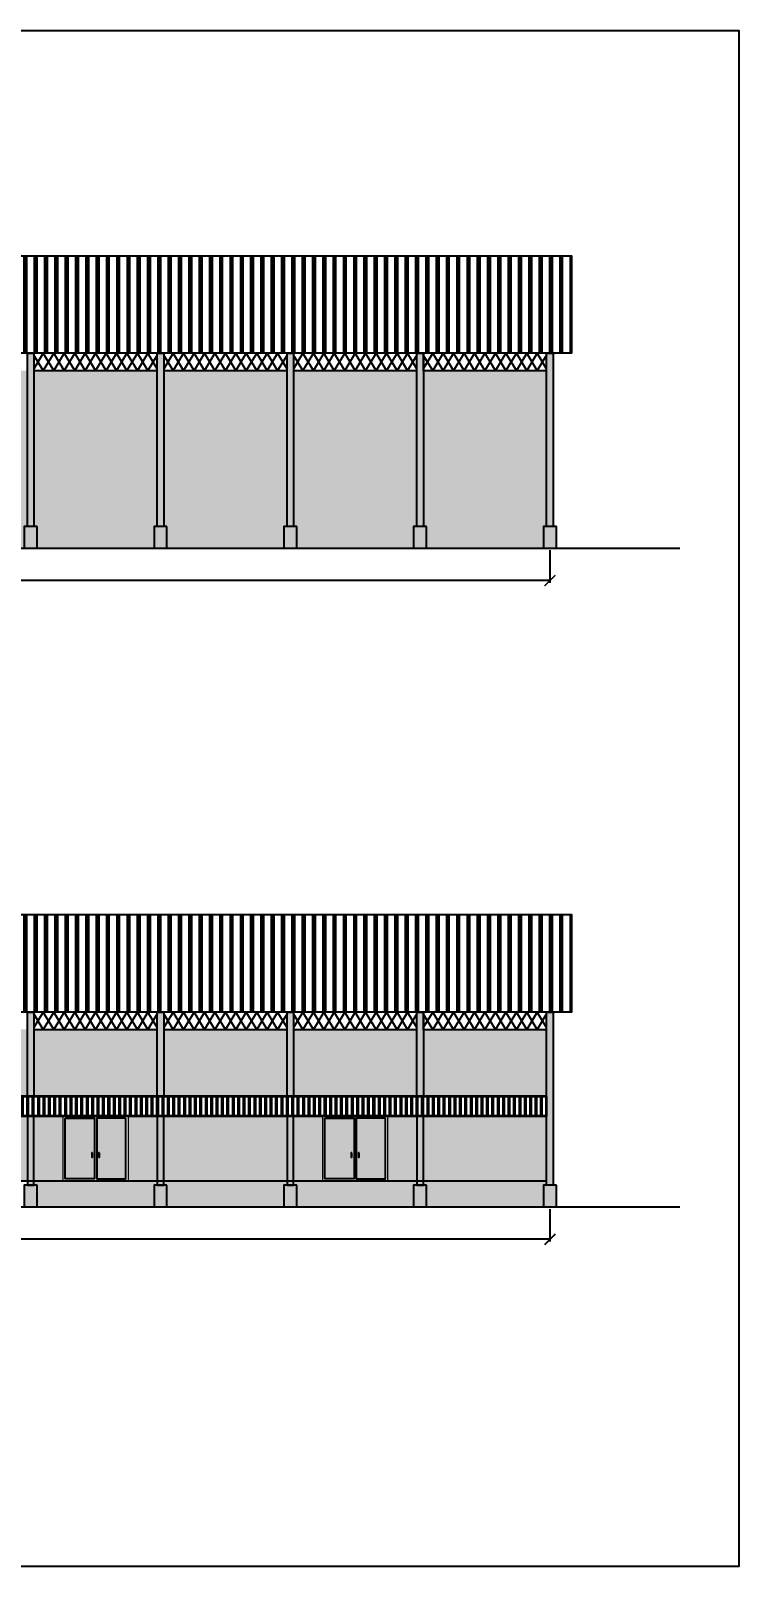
# Model space of a CAD drawing. Header units: millimetres. Extents: x 2175 to 3376, y 1504 to 1740.
# Drawn here: x 3032.8 to 3065.6, y 1504.4 to 1575.3 of the extents above; entities that cross this region are included whole.
import ezdxf

# ---------------------------------------------------------------- set-up
doc = ezdxf.new("R2010")
doc.units = ezdxf.units.MM
for name, color, linetype in [('GR', 7, 'Continuous'), ('HELP', 251, 'Continuous'), ('KOP TEKS', 1, 'Continuous'), ('SUNGAI', 150, 'Continuous'), ('TEXT', 7, 'Continuous'), ('TUL', 2, 'Continuous')]:
    doc.layers.add(name, color=color, linetype=linetype)
doc.layers.add('kusen', color=2, linetype='Continuous', lineweight=5)
doc.styles.add('-DIM2', font='simplex.shx', dxfattribs={"width": 0.55})
doc.dimstyles.new('DIMENSI WARNA 2.1', dxfattribs={"dimtxt": 1, "dimasz": 0.5, "dimexe": 0.1, "dimexo": 0.1, "dimgap": 0.05, "dimtad": 0, "dimtih": 1, "dimtoh": 1, "dimrnd": 0.0025, "dimzin": 0, "dimdsep": 46, "dimtxsty": '-DIM2', "dimblk": 'ARCHTICK', "dimcen": 0.1, "dimclrd": 1, "dimclre": 1, "dimclrt": 256, "dimadec": 0, "dimazin": 0, "dimtfac": 1, "dimtofl": 0, "dimtmove": 0, "dimatfit": 3, "dimldrblk": 'ARCHTICK', "dimfxl": 0.18, "dimtfill": 2, "dimtfillclr": 256, "dimtolj": 1, "dimtzin": 0, "dimarcsym": 0})

# ---------------------------------------------------------------- blocks, each defined once
blk = doc.blocks.new('_ArchTick')
at = {"color": 0, "linetype": 'ByBlock', "const_width": 0.15}
blk.add_lwpolyline([(-0.5, -0.5), (0.5, 0.5)], dxfattribs=at)
blk = doc.blocks.new('*D851')
at = {"layer": 'Defpoints', "color": 0, "transparency": 16777216}
for p in [(2972.822, 1551.417), (3056.822, 1551.417), (3056.822, 1549.917)]:
    blk.add_point(p, dxfattribs=at)
at = {"layer": 'GR', "color": 1, "lineweight": -2, "transparency": 16777216}
for p, q in [((2972.822, 1551.317), (2972.822, 1549.817)), ((3056.822, 1551.317), (3056.822, 1549.817)), ((2972.822, 1549.917), (3013.672, 1549.917)), ((3056.822, 1549.917), (3015.972, 1549.917))]:
    blk.add_line(p, q, dxfattribs=at)
at = {"layer": 'GR', "color": 1, "lineweight": -2, "transparency": 16777216, "xscale": 0.5, "yscale": 0.5, "zscale": 0.5, "rotation": 180}
blk.add_blockref('_ArchTick', (2972.822, 1549.917), dxfattribs=at)
at = {"layer": 'GR', "color": 1, "lineweight": -2, "transparency": 16777216, "xscale": 0.5, "yscale": 0.5, "zscale": 0.5}
blk.add_blockref('_ArchTick', (3056.822, 1549.917), dxfattribs=at)
at = {"layer": 'GR', "color": 240, "transparency": 16777216, "insert": (3014.822, 1549.917), "char_height": 1, "attachment_point": 5, "style": '-DIM2', "bg_fill": 1, "box_fill_scale": 1.1, "bg_fill_color": 256, "bg_fill_true_color": 16180224, "bg_fill_transparency": 0}
blk.add_mtext('\\A1;84.00', dxfattribs=at)
blk = doc.blocks.new('*D1262')
at = {"layer": 'Defpoints', "color": 0, "transparency": 16777216}
for p in [(2972.822, 1520.989), (3056.822, 1520.989), (3056.822, 1519.489)]:
    blk.add_point(p, dxfattribs=at)
at = {"layer": 'GR', "color": 1, "lineweight": -2, "transparency": 16777216}
for p, q in [((2972.822, 1520.889), (2972.822, 1519.389)), ((3056.822, 1520.889), (3056.822, 1519.389)), ((2972.822, 1519.489), (3013.672, 1519.489)), ((3056.822, 1519.489), (3015.972, 1519.489))]:
    blk.add_line(p, q, dxfattribs=at)
at = {"layer": 'GR', "color": 1, "lineweight": -2, "transparency": 16777216, "xscale": 0.5, "yscale": 0.5, "zscale": 0.5, "rotation": 180}
blk.add_blockref('_ArchTick', (2972.822, 1519.489), dxfattribs=at)
at = {"layer": 'GR', "color": 1, "lineweight": -2, "transparency": 16777216, "xscale": 0.5, "yscale": 0.5, "zscale": 0.5}
blk.add_blockref('_ArchTick', (3056.822, 1519.489), dxfattribs=at)
at = {"layer": 'GR', "color": 240, "transparency": 16777216, "insert": (3014.822, 1519.489), "char_height": 1, "attachment_point": 5, "style": '-DIM2', "bg_fill": 1, "box_fill_scale": 1.1, "bg_fill_color": 256, "bg_fill_true_color": 16180224, "bg_fill_transparency": 0}
blk.add_mtext('\\A1;84.00', dxfattribs=at)

msp = doc.modelspace()

# ---------------------------------------------------------------- hatches: boundary and pattern name
at = {"layer": 'GR', "true_color": 0x008eb3}
h = msp.add_hatch(color=142, dxfattribs=at)
h.dxf.hatch_style = 1
h.paths.add_polyline_path([(3032.672, 1560.417), (3032.972, 1560.417), (3032.972, 1552.417), (3032.672, 1552.417)])
h = msp.add_hatch(color=142, dxfattribs=at)
h.dxf.hatch_style = 1
h.paths.add_polyline_path([(3038.672, 1560.417), (3038.972, 1560.417), (3038.972, 1552.417), (3038.672, 1552.417)])
h = msp.add_hatch(color=142, dxfattribs=at)
h.dxf.hatch_style = 1
h.paths.add_polyline_path([(3044.672, 1560.417), (3044.972, 1560.417), (3044.972, 1552.417), (3044.672, 1552.417)])
h = msp.add_hatch(color=142, dxfattribs=at)
h.dxf.hatch_style = 1
h.paths.add_polyline_path([(3050.672, 1560.417), (3050.972, 1560.417), (3050.972, 1552.417), (3050.672, 1552.417)])
h = msp.add_hatch(color=142, dxfattribs=at)
h.dxf.hatch_style = 1
h.paths.add_polyline_path([(3056.672, 1560.417), (3056.972, 1560.417), (3056.972, 1552.417), (3056.672, 1552.417)])
h = msp.add_hatch(color=142, dxfattribs=at)
h.dxf.hatch_style = 1
h.paths.add_polyline_path([(3032.672, 1529.989), (3032.972, 1529.989), (3032.972, 1526.089), (3032.672, 1526.089)])
h.paths.add_polyline_path([(3032.672, 1521.989), (3032.972, 1521.989), (3032.972, 1525.189), (3032.672, 1525.189)])
h = msp.add_hatch(color=142, dxfattribs=at)
h.dxf.hatch_style = 1
h.paths.add_polyline_path([(3038.672, 1529.989), (3038.972, 1529.989), (3038.972, 1526.089), (3038.672, 1526.089)])
h.paths.add_polyline_path([(3038.672, 1521.989), (3038.972, 1521.989), (3038.972, 1525.189), (3038.672, 1525.189)])
h = msp.add_hatch(color=142, dxfattribs=at)
h.dxf.hatch_style = 1
h.paths.add_polyline_path([(3044.672, 1529.989), (3044.972, 1529.989), (3044.972, 1526.089), (3044.672, 1526.089)])
h.paths.add_polyline_path([(3044.672, 1521.989), (3044.972, 1521.989), (3044.972, 1525.189), (3044.672, 1525.189)])
h = msp.add_hatch(color=142, dxfattribs=at)
h.dxf.hatch_style = 1
h.paths.add_polyline_path([(3050.672, 1529.989), (3050.972, 1529.989), (3050.972, 1526.089), (3050.672, 1526.089)])
h.paths.add_polyline_path([(3050.672, 1521.989), (3050.972, 1521.989), (3050.972, 1525.189), (3050.672, 1525.189)])
h = msp.add_hatch(color=142, dxfattribs=at)
h.dxf.hatch_style = 1
h.paths.add_polyline_path([(3056.672, 1529.989), (3056.972, 1529.989), (3056.972, 1521.989), (3056.672, 1521.989)])
at = {"layer": 'HELP'}
h = msp.add_hatch(dxfattribs=at)
h.set_pattern_fill('PLAST', color=256, scale=0.075, angle=90)
h.set_pattern_definition([(90, (-9866.585, 2158.2575), (-0.47625, 3e-17), []), (90, (-9866.64455, 2158.2575), (-0.47625, 3e-17), []), (90, (-9866.7041, 2158.2575), (-0.47625, 3e-17), [])])
h.paths.add_polyline_path([(2971.822, 1564.917), (3057.822, 1564.917), (3057.822, 1560.417), (2971.822, 1560.417)])
at = {"layer": 'HELP', "true_color": 0xb6b7b4}
h = msp.add_hatch(color=253, dxfattribs=at)
h.dxf.hatch_style = 1
h.paths.add_polyline_path([(2972.972, 1552.417), (2973.122, 1552.417), (2973.122, 1551.417), (2978.522, 1551.417), (2978.522, 1552.417), (2978.672, 1552.417), (2978.672, 1559.617), (2972.972, 1559.617)])
h.paths.add_polyline_path([(2984.672, 1559.617), (2978.972, 1559.617), (2978.972, 1552.417), (2979.122, 1552.417), (2979.122, 1551.417), (2984.522, 1551.417), (2984.522, 1552.417), (2984.672, 1552.417)])
h.paths.add_polyline_path([(2990.672, 1559.617), (2984.972, 1559.617), (2984.972, 1552.417), (2985.122, 1552.417), (2985.122, 1551.417), (2990.522, 1551.417), (2990.522, 1552.417), (2990.672, 1552.417)])
h.paths.add_polyline_path([(2990.972, 1559.617), (2990.972, 1552.417), (2991.122, 1552.417), (2991.122, 1551.417), (2996.522, 1551.417), (2996.522, 1552.417), (2996.672, 1552.417), (2996.672, 1559.617)])
h.paths.add_polyline_path([(2996.972, 1552.417), (2997.122, 1552.417), (2997.122, 1551.417), (3002.522, 1551.417), (3002.522, 1552.417), (3002.672, 1552.417), (3002.672, 1559.617), (2996.972, 1559.617)])
h.paths.add_polyline_path([(3008.672, 1559.617), (3002.972, 1559.617), (3002.972, 1552.417), (3003.122, 1552.417), (3003.122, 1551.417), (3008.522, 1551.417), (3008.522, 1552.417), (3008.672, 1552.417)])
h.paths.add_polyline_path([(3014.672, 1559.617), (3008.972, 1559.617), (3008.972, 1552.417), (3009.122, 1552.417), (3009.122, 1551.417), (3014.522, 1551.417), (3014.522, 1552.417), (3014.672, 1552.417)])
h.paths.add_polyline_path([(3020.672, 1559.617), (3014.972, 1559.617), (3014.972, 1552.417), (3015.122, 1552.417), (3015.122, 1551.417), (3020.522, 1551.417), (3020.522, 1552.417), (3020.672, 1552.417)])
h.paths.add_polyline_path([(3020.972, 1552.417), (3021.122, 1552.417), (3021.122, 1551.417), (3026.522, 1551.417), (3026.522, 1552.417), (3026.672, 1552.417), (3026.672, 1559.617), (3020.972, 1559.617)])
h.paths.add_polyline_path([(3032.672, 1559.617), (3026.972, 1559.617), (3026.972, 1552.417), (3027.122, 1552.417), (3027.122, 1551.417), (3032.522, 1551.417), (3032.522, 1552.417), (3032.672, 1552.417)])
h.paths.add_polyline_path([(3038.672, 1559.617), (3032.972, 1559.617), (3032.972, 1552.417), (3033.122, 1552.417), (3033.122, 1551.417), (3038.522, 1551.417), (3038.522, 1552.417), (3038.672, 1552.417)])
h.paths.add_polyline_path([(3038.972, 1552.417), (3039.122, 1552.417), (3039.122, 1551.417), (3044.522, 1551.417), (3044.522, 1552.417), (3044.672, 1552.417), (3044.672, 1559.617), (3038.972, 1559.617)])
h.paths.add_polyline_path([(3044.972, 1552.417), (3045.122, 1552.417), (3045.122, 1551.417), (3050.522, 1551.417), (3050.522, 1552.417), (3050.672, 1552.417), (3050.672, 1559.617), (3044.972, 1559.617)])
h.paths.add_polyline_path([(3056.672, 1559.617), (3050.972, 1559.617), (3050.972, 1552.417), (3051.122, 1552.417), (3051.122, 1551.417), (3056.522, 1551.417), (3056.522, 1552.417), (3056.672, 1552.417)])
at = {"layer": 'HELP', "true_color": 0x0054ac}
h = msp.add_hatch(color=154, dxfattribs=at)
h.dxf.hatch_style = 1
h.paths.add_polyline_path([(3033.122, 1552.417), (3032.522, 1552.417), (3032.522, 1551.417), (3033.122, 1551.417)])
h = msp.add_hatch(color=154, dxfattribs=at)
h.dxf.hatch_style = 1
h.paths.add_polyline_path([(3039.122, 1552.417), (3038.522, 1552.417), (3038.522, 1551.417), (3039.122, 1551.417)])
h = msp.add_hatch(color=154, dxfattribs=at)
h.dxf.hatch_style = 1
h.paths.add_polyline_path([(3045.122, 1552.417), (3044.522, 1552.417), (3044.522, 1551.417), (3045.122, 1551.417)])
h = msp.add_hatch(color=154, dxfattribs=at)
h.dxf.hatch_style = 1
h.paths.add_polyline_path([(3051.122, 1552.417), (3050.522, 1552.417), (3050.522, 1551.417), (3051.122, 1551.417)])
h = msp.add_hatch(color=154, dxfattribs=at)
h.dxf.hatch_style = 1
h.paths.add_polyline_path([(3057.122, 1552.417), (3056.522, 1552.417), (3056.522, 1551.417), (3057.122, 1551.417)])
at = {"layer": 'HELP', "true_color": 0xb6b7b4}
h = msp.add_hatch(color=253, dxfattribs=at)
h.dxf.hatch_style = 1
h.paths.add_polyline_path([(3056.672, 1525.189), (3050.972, 1525.189), (3050.972, 1522.189), (3056.672, 1522.189)])
h.paths.add_polyline_path([(3056.672, 1529.189), (3050.972, 1529.189), (3050.972, 1526.089), (3056.672, 1526.089)])
h.paths.add_polyline_path([(3050.672, 1529.189), (3044.972, 1529.189), (3044.972, 1526.089), (3050.672, 1526.089)])
h.paths.add_polyline_path([(3050.672, 1525.189), (3049.322, 1525.189), (3049.322, 1522.189), (3050.672, 1522.189)])
h.paths.add_polyline_path([(3046.322, 1525.189), (3044.972, 1525.189), (3044.972, 1522.189), (3046.322, 1522.189)])
h.paths.add_polyline_path([(3044.672, 1525.189), (3038.972, 1525.189), (3038.972, 1522.189), (3044.672, 1522.189)])
h.paths.add_polyline_path([(3044.672, 1529.189), (3038.972, 1529.189), (3038.972, 1526.089), (3044.672, 1526.089)])
h.paths.add_polyline_path([(3038.672, 1529.189), (3032.972, 1529.189), (3032.972, 1526.089), (3038.672, 1526.089)])
h.paths.add_polyline_path([(3038.672, 1525.189), (3037.322, 1525.189), (3037.322, 1522.189), (3038.672, 1522.189)])
h.paths.add_polyline_path([(3034.322, 1525.189), (3032.972, 1525.189), (3032.972, 1522.189), (3034.322, 1522.189)])
h.paths.add_polyline_path([(3032.672, 1525.189), (3026.972, 1525.189), (3026.972, 1522.189), (3032.672, 1522.189)])
h.paths.add_polyline_path([(3032.672, 1529.189), (3026.972, 1529.189), (3026.972, 1526.089), (3032.672, 1526.089)])
h.paths.add_polyline_path([(3026.672, 1529.189), (3020.972, 1529.189), (3020.972, 1526.089), (3026.672, 1526.089)])
h.paths.add_polyline_path([(3026.672, 1525.189), (3025.322, 1525.189), (3025.322, 1522.189), (3026.672, 1522.189)])
h.paths.add_polyline_path([(3022.322, 1525.189), (3020.972, 1525.189), (3020.972, 1522.189), (3022.322, 1522.189)])
h.paths.add_polyline_path([(3020.672, 1525.189), (3014.972, 1525.189), (3014.972, 1522.189), (3020.672, 1522.189)])
h.paths.add_polyline_path([(3020.672, 1529.189), (3014.972, 1529.189), (3014.972, 1526.089), (3020.672, 1526.089)])
h.paths.add_polyline_path([(3013.472, 1518.739), (3016.172, 1518.739), (3016.172, 1520.239), (3013.472, 1520.239)], flags=9)
h.paths.add_polyline_path([(3008.054, 1513.804), (3022.233, 1513.804), (3022.233, 1517.236), (3008.054, 1517.236)], flags=9)
h.paths.add_polyline_path([(3008.021, 1545.552), (3022.266, 1545.552), (3022.266, 1548.984), (3008.021, 1548.984)], flags=9)
at = {"layer": 'HELP'}
h = msp.add_hatch(dxfattribs=at)
h.set_pattern_fill('PLAST', color=256, scale=0.075, angle=90)
h.set_pattern_definition([(90, (-9866.585, 2127.82916), (-0.47625, 3e-17), []), (90, (-9866.64455, 2127.82916), (-0.47625, 3e-17), []), (90, (-9866.7041, 2127.82916), (-0.47625, 3e-17), [])])
h.paths.add_polyline_path([(2971.822, 1534.489), (3057.822, 1534.489), (3057.822, 1529.989), (2971.822, 1529.989)])
h = msp.add_hatch(dxfattribs=at)
h.set_pattern_fill('PLAST', color=256, angle=90)
h.set_pattern_definition([(90, (-1395.52764, 1580.0825), (-0.25, 2e-17), []), (90, (-1395.5589, 1580.0825), (-0.25, 2e-17), []), (90, (-1395.59014, 1580.0825), (-0.25, 2e-17), [])])
h.paths.add_polyline_path([(3056.672, 1526.089), (2972.972, 1526.089), (2972.972, 1525.189), (3056.672, 1525.189)])
at = {"layer": 'HELP', "true_color": 0xa3a58f}
h = msp.add_hatch(color=253, dxfattribs=at)
h.dxf.hatch_style = 1
h.paths.add_polyline_path([(3038.522, 1521.989), (3038.672, 1521.989), (3038.672, 1522.189), (3032.972, 1522.189), (3032.972, 1521.989), (3033.122, 1521.989), (3033.122, 1520.989), (3038.522, 1520.989)])
h.paths.add_polyline_path([(3044.522, 1521.989), (3044.672, 1521.989), (3044.672, 1522.189), (3038.972, 1522.189), (3038.972, 1521.989), (3039.122, 1521.989), (3039.122, 1520.989), (3044.522, 1520.989)])
h.paths.add_polyline_path([(3050.522, 1521.989), (3050.672, 1521.989), (3050.672, 1522.189), (3044.972, 1522.189), (3044.972, 1521.989), (3045.122, 1521.989), (3045.122, 1520.989), (3050.522, 1520.989)])
h.paths.add_polyline_path([(3056.522, 1521.989), (3056.672, 1521.989), (3056.672, 1522.189), (3050.972, 1522.189), (3050.972, 1521.989), (3051.122, 1521.989), (3051.122, 1520.989), (3056.522, 1520.989)])
at = {"layer": 'HELP', "true_color": 0x0054ac}
h = msp.add_hatch(color=154, dxfattribs=at)
h.dxf.hatch_style = 1
h.paths.add_polyline_path([(3033.122, 1521.989), (3032.522, 1521.989), (3032.522, 1520.989), (3033.122, 1520.989)])
h = msp.add_hatch(color=154, dxfattribs=at)
h.dxf.hatch_style = 1
h.paths.add_polyline_path([(3039.122, 1521.989), (3038.522, 1521.989), (3038.522, 1520.989), (3039.122, 1520.989)])
h = msp.add_hatch(color=154, dxfattribs=at)
h.dxf.hatch_style = 1
h.paths.add_polyline_path([(3045.122, 1521.989), (3044.522, 1521.989), (3044.522, 1520.989), (3045.122, 1520.989)])
h = msp.add_hatch(color=154, dxfattribs=at)
h.dxf.hatch_style = 1
h.paths.add_polyline_path([(3051.122, 1521.989), (3050.522, 1521.989), (3050.522, 1520.989), (3051.122, 1520.989)])
h = msp.add_hatch(color=154, dxfattribs=at)
h.dxf.hatch_style = 1
h.paths.add_polyline_path([(3057.122, 1521.989), (3056.522, 1521.989), (3056.522, 1520.989), (3057.122, 1520.989)])
at = {"layer": 'TUL', "lineweight": 0, "true_color": 0x9096a4}
h = msp.add_hatch(color=253, dxfattribs=at)
h.dxf.hatch_style = 1
h.paths.add_polyline_path([(3034.422, 1522.289), (3035.771, 1522.289), (3035.771, 1525.091), (3034.422, 1525.091)])
h.paths.add_polyline_path([(3035.642, 1523.489), (3035.672, 1523.489), (3035.672, 1523.289), (3035.642, 1523.289)], flags=16)
h.paths.add_polyline_path([(3037.222, 1525.091), (3035.872, 1525.091), (3035.872, 1522.289), (3037.222, 1522.289)])
h.paths.add_polyline_path([(3036.002, 1523.489), (3036.002, 1523.289), (3035.972, 1523.289), (3035.972, 1523.489)], flags=16)
h = msp.add_hatch(color=253, dxfattribs=at)
h.dxf.hatch_style = 1
h.paths.add_polyline_path([(3046.422, 1522.289), (3047.771, 1522.289), (3047.771, 1525.091), (3046.422, 1525.091)])
h.paths.add_polyline_path([(3047.642, 1523.489), (3047.672, 1523.489), (3047.672, 1523.289), (3047.642, 1523.289)], flags=16)
h.paths.add_polyline_path([(3049.222, 1525.091), (3047.872, 1525.091), (3047.872, 1522.289), (3049.222, 1522.289)])
h.paths.add_polyline_path([(3048.002, 1523.489), (3048.002, 1523.289), (3047.972, 1523.289), (3047.972, 1523.489)], flags=16)

# ---------------------------------------------------------------- linework, layer by layer
for points in [[(3038.672, 1560.335), (3038.238, 1559.617), (3037.755, 1560.417), (3037.272, 1559.617), (3036.788, 1560.417), (3036.305, 1559.617), (3035.822, 1560.417), (3035.338, 1559.617), (3034.855, 1560.417), (3034.372, 1559.617), (3033.888, 1560.417), (3033.405, 1559.617), (3032.971, 1560.336)], [(3038.672, 1559.699), (3038.238, 1560.417), (3037.755, 1559.617), (3037.272, 1560.417), (3036.788, 1559.617), (3036.305, 1560.417), (3035.822, 1559.617), (3035.338, 1560.417), (3034.855, 1559.617), (3034.372, 1560.417), (3033.888, 1559.617), (3033.405, 1560.417), (3032.971, 1559.699)], [(3038.672, 1560.335), (3038.238, 1559.617), (3037.755, 1560.417), (3037.272, 1559.617), (3036.788, 1560.417), (3036.305, 1559.617), (3035.822, 1560.417), (3035.338, 1559.617), (3034.855, 1560.417), (3034.372, 1559.617), (3033.888, 1560.417), (3033.405, 1559.617), (3032.971, 1560.336)], [(3038.672, 1559.699), (3038.238, 1560.417), (3037.755, 1559.617), (3037.272, 1560.417), (3036.788, 1559.617), (3036.305, 1560.417), (3035.822, 1559.617), (3035.338, 1560.417), (3034.855, 1559.617), (3034.372, 1560.417), (3033.888, 1559.617), (3033.405, 1560.417), (3032.971, 1559.699)], [(3044.672, 1560.335), (3044.238, 1559.617), (3043.755, 1560.417), (3043.272, 1559.617), (3042.788, 1560.417), (3042.305, 1559.617), (3041.822, 1560.417), (3041.338, 1559.617), (3040.855, 1560.417), (3040.372, 1559.617), (3039.888, 1560.417), (3039.405, 1559.617), (3038.971, 1560.336)], [(3044.672, 1559.699), (3044.238, 1560.417), (3043.755, 1559.617), (3043.272, 1560.417), (3042.788, 1559.617), (3042.305, 1560.417), (3041.822, 1559.617), (3041.338, 1560.417), (3040.855, 1559.617), (3040.372, 1560.417), (3039.888, 1559.617), (3039.405, 1560.417), (3038.971, 1559.699)], [(3044.672, 1560.335), (3044.238, 1559.617), (3043.755, 1560.417), (3043.272, 1559.617), (3042.788, 1560.417), (3042.305, 1559.617), (3041.822, 1560.417), (3041.338, 1559.617), (3040.855, 1560.417), (3040.372, 1559.617), (3039.888, 1560.417), (3039.405, 1559.617), (3038.971, 1560.336)], [(3044.672, 1559.699), (3044.238, 1560.417), (3043.755, 1559.617), (3043.272, 1560.417), (3042.788, 1559.617), (3042.305, 1560.417), (3041.822, 1559.617), (3041.338, 1560.417), (3040.855, 1559.617), (3040.372, 1560.417), (3039.888, 1559.617), (3039.405, 1560.417), (3038.971, 1559.699)], [(3050.672, 1560.335), (3050.238, 1559.617), (3049.755, 1560.417), (3049.272, 1559.617), (3048.788, 1560.417), (3048.305, 1559.617), (3047.822, 1560.417), (3047.338, 1559.617), (3046.855, 1560.417), (3046.372, 1559.617), (3045.888, 1560.417), (3045.405, 1559.617), (3044.971, 1560.336)], [(3050.672, 1559.699), (3050.238, 1560.417), (3049.755, 1559.617), (3049.272, 1560.417), (3048.788, 1559.617), (3048.305, 1560.417), (3047.822, 1559.617), (3047.338, 1560.417), (3046.855, 1559.617), (3046.372, 1560.417), (3045.888, 1559.617), (3045.405, 1560.417), (3044.971, 1559.699)], [(3050.672, 1560.335), (3050.238, 1559.617), (3049.755, 1560.417), (3049.272, 1559.617), (3048.788, 1560.417), (3048.305, 1559.617), (3047.822, 1560.417), (3047.338, 1559.617), (3046.855, 1560.417), (3046.372, 1559.617), (3045.888, 1560.417), (3045.405, 1559.617), (3044.971, 1560.336)], [(3050.672, 1559.699), (3050.238, 1560.417), (3049.755, 1559.617), (3049.272, 1560.417), (3048.788, 1559.617), (3048.305, 1560.417), (3047.822, 1559.617), (3047.338, 1560.417), (3046.855, 1559.617), (3046.372, 1560.417), (3045.888, 1559.617), (3045.405, 1560.417), (3044.971, 1559.699)], [(3056.672, 1560.335), (3056.238, 1559.617), (3055.755, 1560.417), (3055.272, 1559.617), (3054.788, 1560.417), (3054.305, 1559.617), (3053.822, 1560.417), (3053.338, 1559.617), (3052.855, 1560.417), (3052.372, 1559.617), (3051.888, 1560.417), (3051.405, 1559.617), (3050.971, 1560.336)], [(3056.672, 1559.699), (3056.238, 1560.417), (3055.755, 1559.617), (3055.272, 1560.417), (3054.788, 1559.617), (3054.305, 1560.417), (3053.822, 1559.617), (3053.338, 1560.417), (3052.855, 1559.617), (3052.372, 1560.417), (3051.888, 1559.617), (3051.405, 1560.417), (3050.971, 1559.699)], [(3056.672, 1560.335), (3056.238, 1559.617), (3055.755, 1560.417), (3055.272, 1559.617), (3054.788, 1560.417), (3054.305, 1559.617), (3053.822, 1560.417), (3053.338, 1559.617), (3052.855, 1560.417), (3052.372, 1559.617), (3051.888, 1560.417), (3051.405, 1559.617), (3050.971, 1560.336)], [(3056.672, 1559.699), (3056.238, 1560.417), (3055.755, 1559.617), (3055.272, 1560.417), (3054.788, 1559.617), (3054.305, 1560.417), (3053.822, 1559.617), (3053.338, 1560.417), (3052.855, 1559.617), (3052.372, 1560.417), (3051.888, 1559.617), (3051.405, 1560.417), (3050.971, 1559.699)], [(3038.672, 1529.907), (3038.238, 1529.189), (3037.755, 1529.989), (3037.272, 1529.189), (3036.788, 1529.989), (3036.305, 1529.189), (3035.822, 1529.989), (3035.338, 1529.189), (3034.855, 1529.989), (3034.372, 1529.189), (3033.888, 1529.989), (3033.405, 1529.189), (3032.971, 1529.907)], [(3038.672, 1529.271), (3038.238, 1529.989), (3037.755, 1529.189), (3037.272, 1529.989), (3036.788, 1529.189), (3036.305, 1529.989), (3035.822, 1529.189), (3035.338, 1529.989), (3034.855, 1529.189), (3034.372, 1529.989), (3033.888, 1529.189), (3033.405, 1529.989), (3032.971, 1529.271)], [(3038.672, 1529.907), (3038.238, 1529.189), (3037.755, 1529.989), (3037.272, 1529.189), (3036.788, 1529.989), (3036.305, 1529.189), (3035.822, 1529.989), (3035.338, 1529.189), (3034.855, 1529.989), (3034.372, 1529.189), (3033.888, 1529.989), (3033.405, 1529.189), (3032.971, 1529.907)], [(3038.672, 1529.271), (3038.238, 1529.989), (3037.755, 1529.189), (3037.272, 1529.989), (3036.788, 1529.189), (3036.305, 1529.989), (3035.822, 1529.189), (3035.338, 1529.989), (3034.855, 1529.189), (3034.372, 1529.989), (3033.888, 1529.189), (3033.405, 1529.989), (3032.971, 1529.271)], [(3044.672, 1529.907), (3044.238, 1529.189), (3043.755, 1529.989), (3043.272, 1529.189), (3042.788, 1529.989), (3042.305, 1529.189), (3041.822, 1529.989), (3041.338, 1529.189), (3040.855, 1529.989), (3040.372, 1529.189), (3039.888, 1529.989), (3039.405, 1529.189), (3038.971, 1529.907)], [(3044.672, 1529.271), (3044.238, 1529.989), (3043.755, 1529.189), (3043.272, 1529.989), (3042.788, 1529.189), (3042.305, 1529.989), (3041.822, 1529.189), (3041.338, 1529.989), (3040.855, 1529.189), (3040.372, 1529.989), (3039.888, 1529.189), (3039.405, 1529.989), (3038.971, 1529.271)], [(3044.672, 1529.907), (3044.238, 1529.189), (3043.755, 1529.989), (3043.272, 1529.189), (3042.788, 1529.989), (3042.305, 1529.189), (3041.822, 1529.989), (3041.338, 1529.189), (3040.855, 1529.989), (3040.372, 1529.189), (3039.888, 1529.989), (3039.405, 1529.189), (3038.971, 1529.907)], [(3044.672, 1529.271), (3044.238, 1529.989), (3043.755, 1529.189), (3043.272, 1529.989), (3042.788, 1529.189), (3042.305, 1529.989), (3041.822, 1529.189), (3041.338, 1529.989), (3040.855, 1529.189), (3040.372, 1529.989), (3039.888, 1529.189), (3039.405, 1529.989), (3038.971, 1529.271)], [(3050.672, 1529.907), (3050.238, 1529.189), (3049.755, 1529.989), (3049.272, 1529.189), (3048.788, 1529.989), (3048.305, 1529.189), (3047.822, 1529.989), (3047.338, 1529.189), (3046.855, 1529.989), (3046.372, 1529.189), (3045.888, 1529.989), (3045.405, 1529.189), (3044.971, 1529.907)], [(3050.672, 1529.271), (3050.238, 1529.989), (3049.755, 1529.189), (3049.272, 1529.989), (3048.788, 1529.189), (3048.305, 1529.989), (3047.822, 1529.189), (3047.338, 1529.989), (3046.855, 1529.189), (3046.372, 1529.989), (3045.888, 1529.189), (3045.405, 1529.989), (3044.971, 1529.271)], [(3050.672, 1529.907), (3050.238, 1529.189), (3049.755, 1529.989), (3049.272, 1529.189), (3048.788, 1529.989), (3048.305, 1529.189), (3047.822, 1529.989), (3047.338, 1529.189), (3046.855, 1529.989), (3046.372, 1529.189), (3045.888, 1529.989), (3045.405, 1529.189), (3044.971, 1529.907)], [(3050.672, 1529.271), (3050.238, 1529.989), (3049.755, 1529.189), (3049.272, 1529.989), (3048.788, 1529.189), (3048.305, 1529.989), (3047.822, 1529.189), (3047.338, 1529.989), (3046.855, 1529.189), (3046.372, 1529.989), (3045.888, 1529.189), (3045.405, 1529.989), (3044.971, 1529.271)], [(3056.672, 1529.907), (3056.238, 1529.189), (3055.755, 1529.989), (3055.272, 1529.189), (3054.788, 1529.989), (3054.305, 1529.189), (3053.822, 1529.989), (3053.338, 1529.189), (3052.855, 1529.989), (3052.372, 1529.189), (3051.888, 1529.989), (3051.405, 1529.189), (3050.971, 1529.907)], [(3056.672, 1529.271), (3056.238, 1529.989), (3055.755, 1529.189), (3055.272, 1529.989), (3054.788, 1529.189), (3054.305, 1529.989), (3053.822, 1529.189), (3053.338, 1529.989), (3052.855, 1529.189), (3052.372, 1529.989), (3051.888, 1529.189), (3051.405, 1529.989), (3050.971, 1529.271)], [(3056.672, 1529.907), (3056.238, 1529.189), (3055.755, 1529.989), (3055.272, 1529.189), (3054.788, 1529.989), (3054.305, 1529.189), (3053.822, 1529.989), (3053.338, 1529.189), (3052.855, 1529.989), (3052.372, 1529.189), (3051.888, 1529.989), (3051.405, 1529.189), (3050.971, 1529.907)], [(3056.672, 1529.271), (3056.238, 1529.989), (3055.755, 1529.189), (3055.272, 1529.989), (3054.788, 1529.189), (3054.305, 1529.989), (3053.822, 1529.189), (3053.338, 1529.989), (3052.855, 1529.189), (3052.372, 1529.989), (3051.888, 1529.189), (3051.405, 1529.989), (3050.971, 1529.271)]]:
    msp.add_lwpolyline(points)
at = {"layer": 'GR'}
for p, q in [((2969.822, 1551.417), (3062.822, 1551.417)), ((2972.972, 1522.189), (3056.672, 1522.189)), ((2969.822, 1520.989), (3062.822, 1520.989))]:
    msp.add_line(p, q, dxfattribs=at)
for points in [[(2971.822, 1564.917), (3057.822, 1564.917), (3057.822, 1560.417), (2971.822, 1560.417)], [(3032.672, 1560.417), (3032.972, 1560.417), (3032.972, 1552.417), (3032.672, 1552.417)], [(3038.672, 1560.417), (3038.972, 1560.417), (3038.972, 1552.417), (3038.672, 1552.417)], [(3044.672, 1560.417), (3044.972, 1560.417), (3044.972, 1552.417), (3044.672, 1552.417)], [(3050.672, 1560.417), (3050.972, 1560.417), (3050.972, 1552.417), (3050.672, 1552.417)], [(3056.672, 1560.417), (3056.972, 1560.417), (3056.972, 1552.417), (3056.672, 1552.417)], [(3033.122, 1552.417), (3032.522, 1552.417), (3032.522, 1551.417), (3033.122, 1551.417)], [(3039.122, 1552.417), (3038.522, 1552.417), (3038.522, 1551.417), (3039.122, 1551.417)], [(3045.122, 1552.417), (3044.522, 1552.417), (3044.522, 1551.417), (3045.122, 1551.417)], [(3051.122, 1552.417), (3050.522, 1552.417), (3050.522, 1551.417), (3051.122, 1551.417)], [(3057.122, 1552.417), (3056.522, 1552.417), (3056.522, 1551.417), (3057.122, 1551.417)], [(2971.822, 1534.489), (3057.822, 1534.489), (3057.822, 1529.989), (2971.822, 1529.989)], [(3032.672, 1529.989), (3032.972, 1529.989), (3032.972, 1526.089), (3032.672, 1526.089)], [(3038.672, 1529.989), (3038.972, 1529.989), (3038.972, 1526.089), (3038.672, 1526.089)], [(3044.672, 1529.989), (3044.972, 1529.989), (3044.972, 1526.089), (3044.672, 1526.089)], [(3050.672, 1529.989), (3050.972, 1529.989), (3050.972, 1526.089), (3050.672, 1526.089)], [(3056.672, 1529.989), (3056.972, 1529.989), (3056.972, 1521.989), (3056.672, 1521.989)], [(3032.672, 1521.989), (3032.972, 1521.989), (3032.972, 1525.189), (3032.672, 1525.189)], [(3038.672, 1521.989), (3038.972, 1521.989), (3038.972, 1525.189), (3038.672, 1525.189)], [(3044.672, 1521.989), (3044.972, 1521.989), (3044.972, 1525.189), (3044.672, 1525.189)], [(3050.672, 1521.989), (3050.972, 1521.989), (3050.972, 1525.189), (3050.672, 1525.189)], [(3033.122, 1521.989), (3032.522, 1521.989), (3032.522, 1520.989), (3033.122, 1520.989)], [(3039.122, 1521.989), (3038.522, 1521.989), (3038.522, 1520.989), (3039.122, 1520.989)], [(3045.122, 1521.989), (3044.522, 1521.989), (3044.522, 1520.989), (3045.122, 1520.989)], [(3051.122, 1521.989), (3050.522, 1521.989), (3050.522, 1520.989), (3051.122, 1520.989)], [(3057.122, 1521.989), (3056.522, 1521.989), (3056.522, 1520.989), (3057.122, 1520.989)]]:
    msp.add_lwpolyline(points, close=True, dxfattribs=at)
at = {"layer": 'HELP'}
for points in [[(3038.672, 1560.417), (3032.971, 1560.417), (3032.971, 1559.617), (3038.672, 1559.617)], [(3038.672, 1560.417), (3032.971, 1560.417), (3032.971, 1559.617), (3038.672, 1559.617)], [(3044.672, 1560.417), (3038.971, 1560.417), (3038.971, 1559.617), (3044.672, 1559.617)], [(3044.672, 1560.417), (3038.971, 1560.417), (3038.971, 1559.617), (3044.672, 1559.617)], [(3050.672, 1560.417), (3044.971, 1560.417), (3044.971, 1559.617), (3050.672, 1559.617)], [(3050.672, 1560.417), (3044.971, 1560.417), (3044.971, 1559.617), (3050.672, 1559.617)], [(3056.672, 1560.417), (3050.971, 1560.417), (3050.971, 1559.617), (3056.672, 1559.617)], [(3056.672, 1560.417), (3050.971, 1560.417), (3050.971, 1559.617), (3056.672, 1559.617)], [(3038.672, 1529.989), (3032.971, 1529.989), (3032.971, 1529.189), (3038.672, 1529.189)], [(3038.672, 1529.989), (3032.971, 1529.989), (3032.971, 1529.189), (3038.672, 1529.189)], [(3044.672, 1529.989), (3038.971, 1529.989), (3038.971, 1529.189), (3044.672, 1529.189)], [(3044.672, 1529.989), (3038.971, 1529.989), (3038.971, 1529.189), (3044.672, 1529.189)], [(3050.672, 1529.989), (3044.971, 1529.989), (3044.971, 1529.189), (3050.672, 1529.189)], [(3050.672, 1529.989), (3044.971, 1529.989), (3044.971, 1529.189), (3050.672, 1529.189)], [(3056.672, 1529.989), (3050.971, 1529.989), (3050.971, 1529.189), (3056.672, 1529.189)], [(3056.672, 1529.989), (3050.971, 1529.989), (3050.971, 1529.189), (3056.672, 1529.189)]]:
    msp.add_lwpolyline(points, close=True, dxfattribs=at)
at = {"layer": 'KOP TEKS', "color": 2}
msp.add_lwpolyline([(2965.261, 1575.317), (2965.261, 1504.386), (3065.578, 1504.386), (3065.578, 1575.317)], close=True, dxfattribs=at)
at = {"layer": 'kusen', "linetype": 'Continuous'}
for points in [[(3037.322, 1522.189), (3034.322, 1522.189), (3034.322, 1525.189), (3037.322, 1525.189)], [(3049.322, 1522.189), (3046.322, 1522.189), (3046.322, 1525.189), (3049.322, 1525.189)]]:
    msp.add_lwpolyline(points, close=True, dxfattribs=at)
at = {"layer": 'SUNGAI'}
for points in [[(3034.422, 1525.091), (3035.771, 1525.091), (3035.771, 1522.289), (3034.422, 1522.289)], [(3037.222, 1525.091), (3035.872, 1525.091), (3035.872, 1522.289), (3037.222, 1522.289)], [(3046.422, 1525.091), (3047.771, 1525.091), (3047.771, 1522.289), (3046.422, 1522.289)], [(3049.222, 1525.091), (3047.872, 1525.091), (3047.872, 1522.289), (3049.222, 1522.289)], [(3035.672, 1523.489), (3035.642, 1523.489), (3035.642, 1523.289), (3035.672, 1523.289)], [(3036.002, 1523.489), (3035.972, 1523.489), (3035.972, 1523.289), (3036.002, 1523.289)], [(3047.672, 1523.489), (3047.642, 1523.489), (3047.642, 1523.289), (3047.672, 1523.289)], [(3048.002, 1523.489), (3047.972, 1523.489), (3047.972, 1523.289), (3048.002, 1523.289)]]:
    msp.add_lwpolyline(points, close=True, dxfattribs=at)
at = {"layer": 'TEXT', "lineweight": 35}
msp.add_lwpolyline([(3056.672, 1526.089), (2972.972, 1526.089), (2972.972, 1525.189), (3056.672, 1525.189)], close=True, dxfattribs=at)

# ---------------------------------------------------------------- dimensions: what is measured, and where the dimension line sits
at = {"layer": 'GR'}
for base, p1, p2, picture, middle in [((3056.822, 1549.917), (2972.822, 1551.417), (3056.822, 1551.417), '*D851', (3014.822, 1549.917)), ((3056.822, 1519.489), (2972.822, 1520.989), (3056.822, 1520.989), '*D1262', (3014.822, 1519.489))]:
    dim = msp.add_linear_dim(base=base, p1=p1, p2=p2, dimstyle='DIMENSI WARNA 2.1', dxfattribs=at)
    dim.commit()
    dim.dimension.update_dxf_attribs({"geometry": picture, "text_midpoint": middle})

doc.saveas('drawing.dxf')
